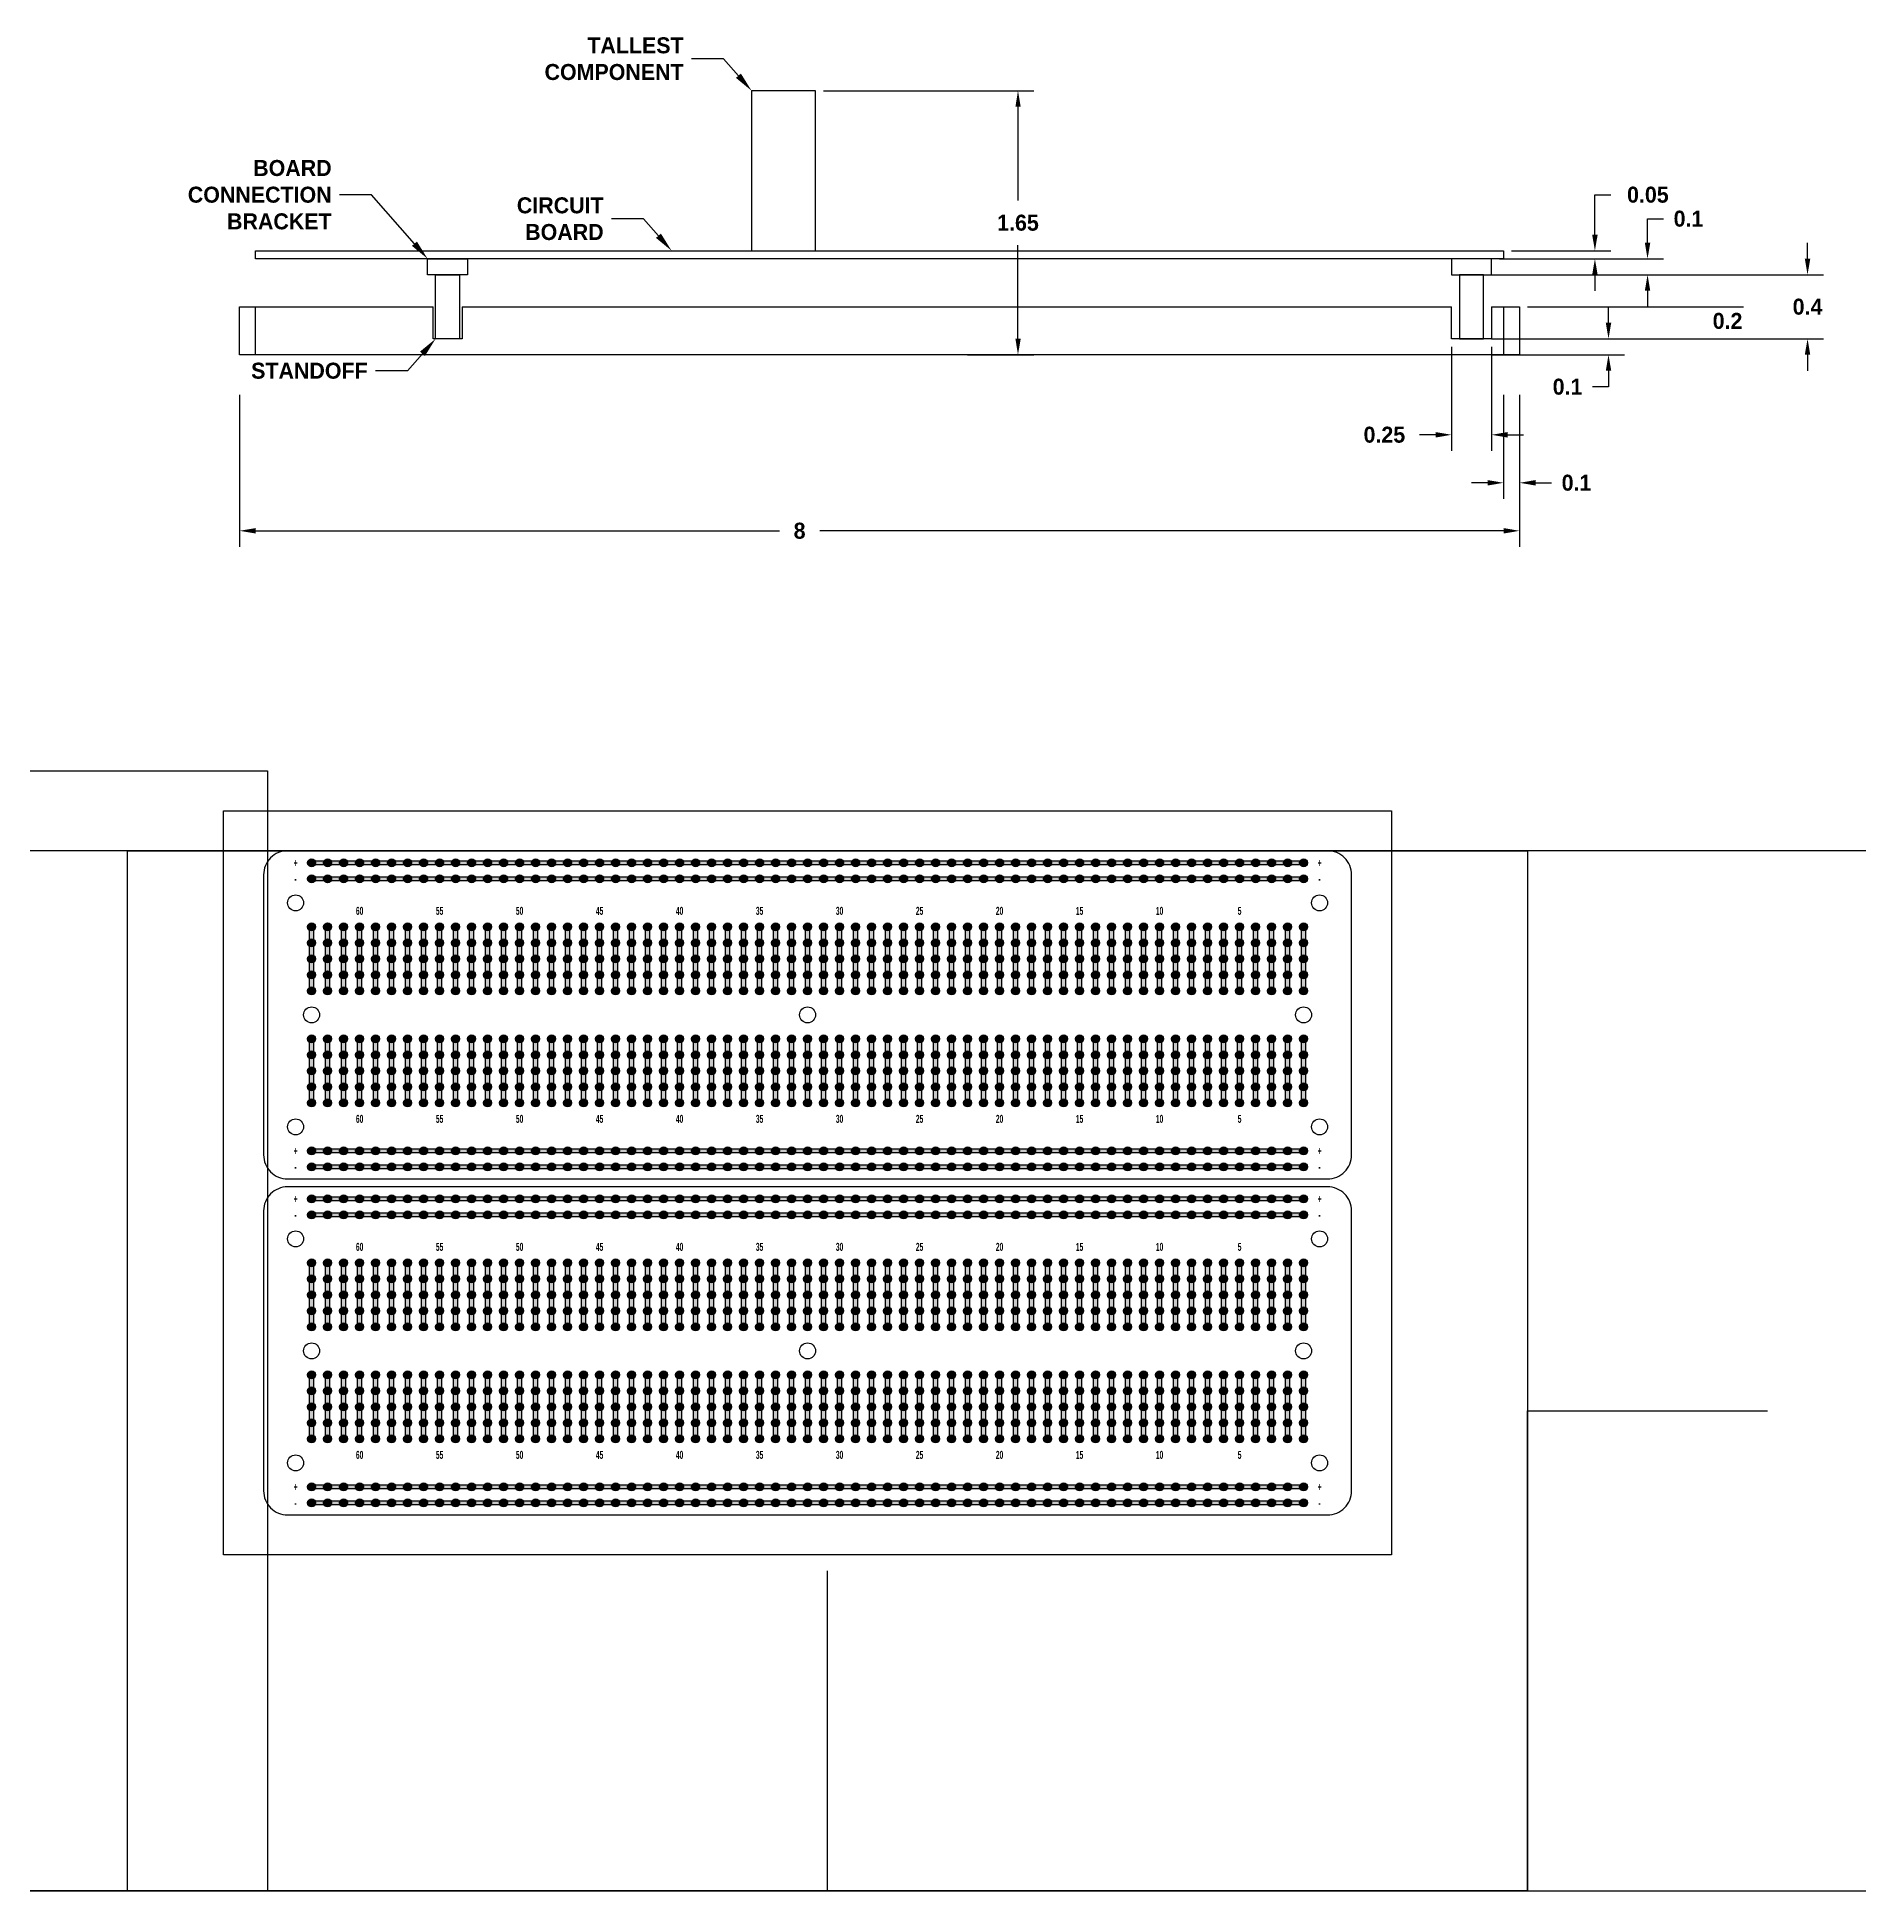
# Model space of a CAD drawing. Header units: inches. Extents: x -2 to 100, y 0 to 41.
# Drawn here: x 9.43 to 20.82, y 0 to 11.59 of the extents above; entities that cross this region are included whole.
import ezdxf
from ezdxf import colors
from ezdxf.entities.mleader import LeaderData, LeaderLine
from ezdxf.enums import TextEntityAlignment as Align
from ezdxf.math import Vec2, Vec3

# ---------------------------------------------------------------- set-up
doc = ezdxf.new("R2010")
doc.units = ezdxf.units.IN
doc.header["$MEASUREMENT"] = 0
for name, color, linetype in [('E-BRBD', 253, 'Continuous'), ('G-ANNO-TEXT', 7, 'Continuous'), ('M-ENCL', 171, 'Continuous')]:
    doc.layers.add(name, color=color, linetype=linetype)
doc.styles.add('PIN-ANNO', font='cityb___.ttf', dxfattribs={"width": 0.5, "height": 0.05})
doc.styles.add('RJR', font='cityb___.ttf', dxfattribs={"height": 0.1})
doc.styles.add('TEXT 0.12', font='cityb___.ttf', dxfattribs={"height": 0.12})
doc.dimstyles.new('flux-dims', dxfattribs={"dimtxt": 0.1, "dimasz": 0.1, "dimexe": 0.1, "dimexo": 0.05, "dimgap": 0.09, "dimtad": 0, "dimtih": 1, "dimtoh": 1, "dimdsep": 46, "dimtxsty": 'RJR', "dimcen": 0.05, "dimadec": 0, "dimazin": 0, "dimtfac": 1, "dimtofl": 0, "dimtmove": 0, "dimatfit": 3, "dimfxl": 1, "dimtolj": 1, "dimtzin": 0, "dimarcsym": 0})

# ---------------------------------------------------------------- blocks, each defined once
blk = doc.blocks.new('breadboard-bus')
h = blk.add_hatch()
h.set_pattern_fill('ANSI31', color=0)
h.set_pattern_definition([(45, (-79, -14.2), (-0.08838835, 0.08838835), [])])
h.paths.add_polyline_path([(0.075, 0.45, 1), (0.025, 0.45, 1)])
h = blk.add_hatch(color=0)
h.dxf.hatch_style = 1
h.paths.add_polyline_path([(0.075, 0.45, 1), (0.025, 0.45, 1)])
h = blk.add_hatch()
h.set_pattern_fill('ANSI31', color=0)
h.set_pattern_definition([(45, (-79, -14.3), (-0.08838835, 0.08838835), [])])
h.paths.add_polyline_path([(0.075, 0.35, 1), (0.025, 0.35, 1)])
h = blk.add_hatch(color=0)
h.dxf.hatch_style = 1
h.paths.add_polyline_path([(0.075, 0.35, 1), (0.025, 0.35, 1)])
h = blk.add_hatch(color=0)
h.dxf.hatch_style = 1
h.paths.add_polyline_path([(0.0375, 0.05), (0.0625, 0.05), (0.0625, 0.45), (0.0375, 0.45)])
h = blk.add_hatch()
h.set_pattern_fill('ANSI31', color=0)
h.set_pattern_definition([(45, (-79, -14.4), (-0.08838835, 0.08838835), [])])
h.paths.add_polyline_path([(0.075, 0.25, 1), (0.025, 0.25, 1)])
h = blk.add_hatch(color=0)
h.dxf.hatch_style = 1
h.paths.add_polyline_path([(0.075, 0.25, 1), (0.025, 0.25, 1)])
h = blk.add_hatch()
h.set_pattern_fill('ANSI31', color=0)
h.set_pattern_definition([(45, (-79, -14.5), (-0.08838835, 0.08838835), [])])
h.paths.add_polyline_path([(0.075, 0.15, 1), (0.025, 0.15, 1)])
h = blk.add_hatch(color=0)
h.dxf.hatch_style = 1
h.paths.add_polyline_path([(0.075, 0.15, 1), (0.025, 0.15, 1)])
h = blk.add_hatch(color=0)
h.dxf.hatch_style = 1
h.paths.add_polyline_path([(0.075, 0.05, 1), (0.025, 0.05, 1)])
at = {"color": 0}
blk.add_lwpolyline([(0.0375, 0.45), (0.0625, 0.45), (0.0625, 0.05), (0.0375, 0.05)], close=True, dxfattribs=at)
for centre in [(0.05, 0.45), (0.05, 0.35), (0.05, 0.25), (0.05, 0.15), (0.05, 0.05)]:
    blk.add_circle(centre, 0.025, dxfattribs=at)
blk = doc.blocks.new('breadboard-pwr-bus')
h = blk.add_hatch()
h.set_pattern_fill('ANSI31', color=0)
h.set_pattern_definition([(45, (-79.1, -14.5), (-0.08838835, 0.08838835), [])])
h.paths.add_polyline_path([(0.075, 0.05, 1), (0.025, 0.05, 1)])
h = blk.add_hatch(color=0)
h.dxf.hatch_style = 1
h.paths.add_polyline_path([(0.075, 0.05, 1), (0.025, 0.05, 1)])
h = blk.add_hatch(color=0)
h.dxf.hatch_style = 1
h.paths.add_polyline_path([(6.25, 0.038), (6.25, 0.062), (0.05, 0.062), (0.05, 0.038)])
h = blk.add_hatch()
h.set_pattern_fill('ANSI31', color=0)
h.set_pattern_definition([(45, (-79.1, -14.4), (-0.08838835, 0.08838835), [])])
h.paths.add_polyline_path([(0.175, 0.05, 1), (0.125, 0.05, 1)])
h = blk.add_hatch(color=0)
h.dxf.hatch_style = 1
h.paths.add_polyline_path([(0.175, 0.05, 1), (0.125, 0.05, 1)])
h = blk.add_hatch()
h.set_pattern_fill('ANSI31', color=0)
h.set_pattern_definition([(45, (-79.1, -14.3), (-0.08838835, 0.08838835), [])])
h.paths.add_polyline_path([(0.275, 0.05, 1), (0.225, 0.05, 1)])
h = blk.add_hatch(color=0)
h.dxf.hatch_style = 1
h.paths.add_polyline_path([(0.275, 0.05, 1), (0.225, 0.05, 1)])
h = blk.add_hatch()
h.set_pattern_fill('ANSI31', color=0)
h.set_pattern_definition([(45, (-79.1, -14.2), (-0.08838835, 0.08838835), [])])
h.paths.add_polyline_path([(0.375, 0.05, 1), (0.325, 0.05, 1)])
h = blk.add_hatch(color=0)
h.dxf.hatch_style = 1
h.paths.add_polyline_path([(0.375, 0.05, 1), (0.325, 0.05, 1)])
h = blk.add_hatch(color=0)
h.dxf.hatch_style = 1
h.paths.add_polyline_path([(0.475, 0.05, 1), (0.425, 0.05, 1)])
h = blk.add_hatch(color=0)
h.dxf.hatch_style = 1
h.paths.add_polyline_path([(0.575, 0.05, 1), (0.525, 0.05, 1)])
h = blk.add_hatch(color=0)
h.dxf.hatch_style = 1
h.paths.add_polyline_path([(0.675, 0.05, 1), (0.625, 0.05, 1)])
h = blk.add_hatch(color=0)
h.dxf.hatch_style = 1
h.paths.add_polyline_path([(0.775, 0.05, 1), (0.725, 0.05, 1)])
h = blk.add_hatch()
h.set_pattern_fill('ANSI31', color=0)
h.set_pattern_definition([(45, (-78.6, -14.2), (-0.08838835, 0.08838835), [])])
h.paths.add_polyline_path([(0.875, 0.05, 1), (0.825, 0.05, 1)])
h = blk.add_hatch(color=0)
h.dxf.hatch_style = 1
h.paths.add_polyline_path([(0.875, 0.05, 1), (0.825, 0.05, 1)])
h = blk.add_hatch(color=0)
h.dxf.hatch_style = 1
h.paths.add_polyline_path([(0.975, 0.05, 1), (0.925, 0.05, 1)])
h = blk.add_hatch(color=0)
h.dxf.hatch_style = 1
h.paths.add_polyline_path([(1.075, 0.05, 1), (1.025, 0.05, 1)])
h = blk.add_hatch(color=0)
h.dxf.hatch_style = 1
h.paths.add_polyline_path([(1.175, 0.05, 1), (1.125, 0.05, 1)])
h = blk.add_hatch(color=0)
h.dxf.hatch_style = 1
h.paths.add_polyline_path([(1.275, 0.05, 1), (1.225, 0.05, 1)])
h = blk.add_hatch()
h.set_pattern_fill('ANSI31', color=0)
h.set_pattern_definition([(45, (-78.1, -14.2), (-0.08838835, 0.08838835), [])])
h.paths.add_polyline_path([(1.375, 0.05, 1), (1.325, 0.05, 1)])
h = blk.add_hatch(color=0)
h.dxf.hatch_style = 1
h.paths.add_polyline_path([(1.375, 0.05, 1), (1.325, 0.05, 1)])
h = blk.add_hatch(color=0)
h.dxf.hatch_style = 1
h.paths.add_polyline_path([(1.475, 0.05, 1), (1.425, 0.05, 1)])
h = blk.add_hatch(color=0)
h.dxf.hatch_style = 1
h.paths.add_polyline_path([(1.575, 0.05, 1), (1.525, 0.05, 1)])
h = blk.add_hatch(color=0)
h.dxf.hatch_style = 1
h.paths.add_polyline_path([(1.675, 0.05, 1), (1.625, 0.05, 1)])
h = blk.add_hatch(color=0)
h.dxf.hatch_style = 1
h.paths.add_polyline_path([(1.775, 0.05, 1), (1.725, 0.05, 1)])
h = blk.add_hatch()
h.set_pattern_fill('ANSI31', color=0)
h.set_pattern_definition([(45, (-77.6, -14.2), (-0.08838835, 0.08838835), [])])
h.paths.add_polyline_path([(1.875, 0.05, 1), (1.825, 0.05, 1)])
h = blk.add_hatch(color=0)
h.dxf.hatch_style = 1
h.paths.add_polyline_path([(1.875, 0.05, 1), (1.825, 0.05, 1)])
h = blk.add_hatch(color=0)
h.dxf.hatch_style = 1
h.paths.add_polyline_path([(1.975, 0.05, 1), (1.925, 0.05, 1)])
h = blk.add_hatch(color=0)
h.dxf.hatch_style = 1
h.paths.add_polyline_path([(2.075, 0.05, 1), (2.025, 0.05, 1)])
h = blk.add_hatch(color=0)
h.dxf.hatch_style = 1
h.paths.add_polyline_path([(2.175, 0.05, 1), (2.125, 0.05, 1)])
h = blk.add_hatch(color=0)
h.dxf.hatch_style = 1
h.paths.add_polyline_path([(2.275, 0.05, 1), (2.225, 0.05, 1)])
h = blk.add_hatch()
h.set_pattern_fill('ANSI31', color=0)
h.set_pattern_definition([(45, (-77.1, -14.2), (-0.08838835, 0.08838835), [])])
h.paths.add_polyline_path([(2.375, 0.05, 1), (2.325, 0.05, 1)])
h = blk.add_hatch(color=0)
h.dxf.hatch_style = 1
h.paths.add_polyline_path([(2.375, 0.05, 1), (2.325, 0.05, 1)])
h = blk.add_hatch(color=0)
h.dxf.hatch_style = 1
h.paths.add_polyline_path([(2.475, 0.05, 1), (2.425, 0.05, 1)])
h = blk.add_hatch(color=0)
h.dxf.hatch_style = 1
h.paths.add_polyline_path([(2.575, 0.05, 1), (2.525, 0.05, 1)])
h = blk.add_hatch(color=0)
h.dxf.hatch_style = 1
h.paths.add_polyline_path([(2.675, 0.05, 1), (2.625, 0.05, 1)])
h = blk.add_hatch(color=0)
h.dxf.hatch_style = 1
h.paths.add_polyline_path([(2.775, 0.05, 1), (2.725, 0.05, 1)])
h = blk.add_hatch()
h.set_pattern_fill('ANSI31', color=0)
h.set_pattern_definition([(45, (-76.6, -14.2), (-0.08838835, 0.08838835), [])])
h.paths.add_polyline_path([(2.875, 0.05, 1), (2.825, 0.05, 1)])
h = blk.add_hatch(color=0)
h.dxf.hatch_style = 1
h.paths.add_polyline_path([(2.875, 0.05, 1), (2.825, 0.05, 1)])
h = blk.add_hatch(color=0)
h.dxf.hatch_style = 1
h.paths.add_polyline_path([(2.975, 0.05, 1), (2.925, 0.05, 1)])
h = blk.add_hatch(color=0)
h.dxf.hatch_style = 1
h.paths.add_polyline_path([(3.075, 0.05, 1), (3.025, 0.05, 1)])
h = blk.add_hatch(color=0)
h.dxf.hatch_style = 1
h.paths.add_polyline_path([(3.175, 0.05, 1), (3.125, 0.05, 1)])
h = blk.add_hatch(color=0)
h.dxf.hatch_style = 1
h.paths.add_polyline_path([(3.275, 0.05, 1), (3.225, 0.05, 1)])
h = blk.add_hatch()
h.set_pattern_fill('ANSI31', color=0)
h.set_pattern_definition([(45, (-76.1, -14.2), (-0.08838835, 0.08838835), [])])
h.paths.add_polyline_path([(3.375, 0.05, 1), (3.325, 0.05, 1)])
h = blk.add_hatch(color=0)
h.dxf.hatch_style = 1
h.paths.add_polyline_path([(3.375, 0.05, 1), (3.325, 0.05, 1)])
h = blk.add_hatch(color=0)
h.dxf.hatch_style = 1
h.paths.add_polyline_path([(3.475, 0.05, 1), (3.425, 0.05, 1)])
h = blk.add_hatch(color=0)
h.dxf.hatch_style = 1
h.paths.add_polyline_path([(3.575, 0.05, 1), (3.525, 0.05, 1)])
h = blk.add_hatch(color=0)
h.dxf.hatch_style = 1
h.paths.add_polyline_path([(3.675, 0.05, 1), (3.625, 0.05, 1)])
h = blk.add_hatch(color=0)
h.dxf.hatch_style = 1
h.paths.add_polyline_path([(3.775, 0.05, 1), (3.725, 0.05, 1)])
h = blk.add_hatch()
h.set_pattern_fill('ANSI31', color=0)
h.set_pattern_definition([(45, (-75.6, -14.2), (-0.08838835, 0.08838835), [])])
h.paths.add_polyline_path([(3.875, 0.05, 1), (3.825, 0.05, 1)])
h = blk.add_hatch(color=0)
h.dxf.hatch_style = 1
h.paths.add_polyline_path([(3.875, 0.05, 1), (3.825, 0.05, 1)])
h = blk.add_hatch(color=0)
h.dxf.hatch_style = 1
h.paths.add_polyline_path([(3.975, 0.05, 1), (3.925, 0.05, 1)])
h = blk.add_hatch(color=0)
h.dxf.hatch_style = 1
h.paths.add_polyline_path([(4.075, 0.05, 1), (4.025, 0.05, 1)])
h = blk.add_hatch(color=0)
h.dxf.hatch_style = 1
h.paths.add_polyline_path([(4.175, 0.05, 1), (4.125, 0.05, 1)])
h = blk.add_hatch(color=0)
h.dxf.hatch_style = 1
h.paths.add_polyline_path([(4.275, 0.05, 1), (4.225, 0.05, 1)])
h = blk.add_hatch()
h.set_pattern_fill('ANSI31', color=0)
h.set_pattern_definition([(45, (-75.1, -14.2), (-0.08838835, 0.08838835), [])])
h.paths.add_polyline_path([(4.375, 0.05, 1), (4.325, 0.05, 1)])
h = blk.add_hatch(color=0)
h.dxf.hatch_style = 1
h.paths.add_polyline_path([(4.375, 0.05, 1), (4.325, 0.05, 1)])
h = blk.add_hatch(color=0)
h.dxf.hatch_style = 1
h.paths.add_polyline_path([(4.475, 0.05, 1), (4.425, 0.05, 1)])
h = blk.add_hatch(color=0)
h.dxf.hatch_style = 1
h.paths.add_polyline_path([(4.575, 0.05, 1), (4.525, 0.05, 1)])
h = blk.add_hatch(color=0)
h.dxf.hatch_style = 1
h.paths.add_polyline_path([(4.675, 0.05, 1), (4.625, 0.05, 1)])
h = blk.add_hatch(color=0)
h.dxf.hatch_style = 1
h.paths.add_polyline_path([(4.775, 0.05, 1), (4.725, 0.05, 1)])
h = blk.add_hatch()
h.set_pattern_fill('ANSI31', color=0)
h.set_pattern_definition([(45, (-74.6, -14.2), (-0.08838835, 0.08838835), [])])
h.paths.add_polyline_path([(4.875, 0.05, 1), (4.825, 0.05, 1)])
h = blk.add_hatch(color=0)
h.dxf.hatch_style = 1
h.paths.add_polyline_path([(4.875, 0.05, 1), (4.825, 0.05, 1)])
h = blk.add_hatch(color=0)
h.dxf.hatch_style = 1
h.paths.add_polyline_path([(4.975, 0.05, 1), (4.925, 0.05, 1)])
h = blk.add_hatch(color=0)
h.dxf.hatch_style = 1
h.paths.add_polyline_path([(5.075, 0.05, 1), (5.025, 0.05, 1)])
h = blk.add_hatch(color=0)
h.dxf.hatch_style = 1
h.paths.add_polyline_path([(5.175, 0.05, 1), (5.125, 0.05, 1)])
h = blk.add_hatch(color=0)
h.dxf.hatch_style = 1
h.paths.add_polyline_path([(5.275, 0.05, 1), (5.225, 0.05, 1)])
h = blk.add_hatch()
h.set_pattern_fill('ANSI31', color=0)
h.set_pattern_definition([(45, (-74.1, -14.2), (-0.08838835, 0.08838835), [])])
h.paths.add_polyline_path([(5.375, 0.05, 1), (5.325, 0.05, 1)])
h = blk.add_hatch(color=0)
h.dxf.hatch_style = 1
h.paths.add_polyline_path([(5.375, 0.05, 1), (5.325, 0.05, 1)])
h = blk.add_hatch(color=0)
h.dxf.hatch_style = 1
h.paths.add_polyline_path([(5.475, 0.05, 1), (5.425, 0.05, 1)])
h = blk.add_hatch(color=0)
h.dxf.hatch_style = 1
h.paths.add_polyline_path([(5.575, 0.05, 1), (5.525, 0.05, 1)])
h = blk.add_hatch(color=0)
h.dxf.hatch_style = 1
h.paths.add_polyline_path([(5.675, 0.05, 1), (5.625, 0.05, 1)])
h = blk.add_hatch(color=0)
h.dxf.hatch_style = 1
h.paths.add_polyline_path([(5.775, 0.05, 1), (5.725, 0.05, 1)])
h = blk.add_hatch()
h.set_pattern_fill('ANSI31', color=0)
h.set_pattern_definition([(45, (-73.6, -14.2), (-0.08838835, 0.08838835), [])])
h.paths.add_polyline_path([(5.875, 0.05, 1), (5.825, 0.05, 1)])
h = blk.add_hatch(color=0)
h.dxf.hatch_style = 1
h.paths.add_polyline_path([(5.875, 0.05, 1), (5.825, 0.05, 1)])
h = blk.add_hatch(color=0)
h.dxf.hatch_style = 1
h.paths.add_polyline_path([(5.975, 0.05, 1), (5.925, 0.05, 1)])
h = blk.add_hatch(color=0)
h.dxf.hatch_style = 1
h.paths.add_polyline_path([(6.075, 0.05, 1), (6.025, 0.05, 1)])
h = blk.add_hatch(color=0)
h.dxf.hatch_style = 1
h.paths.add_polyline_path([(6.175, 0.05, 1), (6.125, 0.05, 1)])
h = blk.add_hatch(color=0)
h.dxf.hatch_style = 1
h.paths.add_polyline_path([(6.275, 0.05, 1), (6.225, 0.05, 1)])
at = {"color": 0}
blk.add_lwpolyline([(6.25, 0.062), (6.25, 0.038), (0.05, 0.038), (0.05, 0.062)], close=True, dxfattribs=at)
for centre in [(0.05, 0.05), (0.15, 0.05), (0.25, 0.05), (0.35, 0.05), (0.45, 0.05), (0.55, 0.05), (0.65, 0.05), (0.75, 0.05), (0.85, 0.05), (0.95, 0.05), (1.05, 0.05), (1.15, 0.05), (1.25, 0.05), (1.35, 0.05), (1.45, 0.05), (1.55, 0.05), (1.65, 0.05), (1.75, 0.05), (1.85, 0.05), (1.95, 0.05), (2.05, 0.05), (2.15, 0.05), (2.25, 0.05), (2.35, 0.05), (2.45, 0.05), (2.55, 0.05), (2.65, 0.05), (2.75, 0.05), (2.85, 0.05), (2.95, 0.05), (3.05, 0.05), (3.15, 0.05), (3.25, 0.05), (3.35, 0.05), (3.45, 0.05), (3.55, 0.05), (3.65, 0.05), (3.75, 0.05), (3.85, 0.05), (3.95, 0.05), (4.05, 0.05), (4.15, 0.05), (4.25, 0.05), (4.35, 0.05), (4.45, 0.05), (4.55, 0.05), (4.65, 0.05), (4.75, 0.05), (4.85, 0.05), (4.95, 0.05), (5.05, 0.05), (5.15, 0.05), (5.25, 0.05), (5.35, 0.05), (5.45, 0.05), (5.55, 0.05), (5.65, 0.05), (5.75, 0.05), (5.85, 0.05), (5.95, 0.05), (6.05, 0.05), (6.15, 0.05), (6.25, 0.05)]:
    blk.add_circle(centre, 0.025, dxfattribs=at)
blk = doc.blocks.new('breadboard-full-thru-hole-electrocookie')
at = {"color": 0}
blk.add_lwpolyline([(-3.25, -0.025), (3.25, -0.025, 0.414214), (3.4, 0.125), (3.4, 1.875, 0.414214), (3.25, 2.025), (-3.25, 2.025, 0.414214), (-3.4, 1.875), (-3.4, 0.125, 0.414214)], format="xyb", close=True, dxfattribs=at)
for centre in [(-3.2, 1.7), (3.2, 1.7), (-3.1, 1), (0, 1), (3.1, 1), (-3.2, 0.3), (3.2, 0.3)]:
    blk.add_circle(centre, 0.05, dxfattribs=at)
for name, p in [('breadboard-pwr-bus', (-3.15, 1.9)), ('breadboard-pwr-bus', (-3.15, 1.8)), ('breadboard-bus', (-3.15, 1.1)), ('breadboard-bus', (-3.05, 1.1)), ('breadboard-bus', (-2.95, 1.1)), ('breadboard-bus', (-2.85, 1.1)), ('breadboard-bus', (-2.75, 1.1)), ('breadboard-bus', (-2.65, 1.1)), ('breadboard-bus', (-2.55, 1.1)), ('breadboard-bus', (-2.45, 1.1)), ('breadboard-bus', (-2.35, 1.1)), ('breadboard-bus', (-2.25, 1.1)), ('breadboard-bus', (-2.15, 1.1)), ('breadboard-bus', (-2.05, 1.1)), ('breadboard-bus', (-1.95, 1.1)), ('breadboard-bus', (-1.85, 1.1)), ('breadboard-bus', (-1.75, 1.1)), ('breadboard-bus', (-1.65, 1.1)), ('breadboard-bus', (-1.55, 1.1)), ('breadboard-bus', (-1.45, 1.1)), ('breadboard-bus', (-1.35, 1.1)), ('breadboard-bus', (-1.25, 1.1)), ('breadboard-bus', (-1.15, 1.1)), ('breadboard-bus', (-1.05, 1.1)), ('breadboard-bus', (-0.95, 1.1)), ('breadboard-bus', (-0.85, 1.1)), ('breadboard-bus', (-0.75, 1.1)), ('breadboard-bus', (-0.65, 1.1)), ('breadboard-bus', (-0.55, 1.1)), ('breadboard-bus', (-0.45, 1.1)), ('breadboard-bus', (-0.35, 1.1)), ('breadboard-bus', (-0.25, 1.1)), ('breadboard-bus', (-0.15, 1.1)), ('breadboard-bus', (-0.05, 1.1)), ('breadboard-bus', (0.05, 1.1)), ('breadboard-bus', (0.15, 1.1)), ('breadboard-bus', (0.25, 1.1)), ('breadboard-bus', (0.35, 1.1)), ('breadboard-bus', (0.45, 1.1)), ('breadboard-bus', (0.55, 1.1)), ('breadboard-bus', (0.65, 1.1)), ('breadboard-bus', (0.75, 1.1)), ('breadboard-bus', (0.85, 1.1)), ('breadboard-bus', (0.95, 1.1)), ('breadboard-bus', (1.05, 1.1)), ('breadboard-bus', (1.15, 1.1)), ('breadboard-bus', (1.25, 1.1)), ('breadboard-bus', (1.35, 1.1)), ('breadboard-bus', (1.45, 1.1)), ('breadboard-bus', (1.55, 1.1)), ('breadboard-bus', (1.65, 1.1)), ('breadboard-bus', (1.75, 1.1)), ('breadboard-bus', (1.85, 1.1)), ('breadboard-bus', (1.95, 1.1)), ('breadboard-bus', (2.05, 1.1)), ('breadboard-bus', (2.15, 1.1)), ('breadboard-bus', (2.25, 1.1)), ('breadboard-bus', (2.35, 1.1)), ('breadboard-bus', (2.45, 1.1)), ('breadboard-bus', (2.55, 1.1)), ('breadboard-bus', (2.65, 1.1)), ('breadboard-bus', (2.75, 1.1)), ('breadboard-bus', (2.85, 1.1)), ('breadboard-bus', (2.95, 1.1)), ('breadboard-bus', (3.05, 1.1)), ('breadboard-bus', (-3.15, 0.4)), ('breadboard-bus', (-3.05, 0.4)), ('breadboard-bus', (-2.95, 0.4)), ('breadboard-bus', (-2.85, 0.4)), ('breadboard-bus', (-2.75, 0.4)), ('breadboard-bus', (-2.65, 0.4)), ('breadboard-bus', (-2.55, 0.4)), ('breadboard-bus', (-2.45, 0.4)), ('breadboard-bus', (-2.35, 0.4)), ('breadboard-bus', (-2.25, 0.4)), ('breadboard-bus', (-2.15, 0.4)), ('breadboard-bus', (-2.05, 0.4)), ('breadboard-bus', (-1.95, 0.4)), ('breadboard-bus', (-1.85, 0.4)), ('breadboard-bus', (-1.75, 0.4)), ('breadboard-bus', (-1.65, 0.4)), ('breadboard-bus', (-1.55, 0.4)), ('breadboard-bus', (-1.45, 0.4)), ('breadboard-bus', (-1.35, 0.4)), ('breadboard-bus', (-1.25, 0.4)), ('breadboard-bus', (-1.15, 0.4)), ('breadboard-bus', (-1.05, 0.4)), ('breadboard-bus', (-0.95, 0.4)), ('breadboard-bus', (-0.85, 0.4)), ('breadboard-bus', (-0.75, 0.4)), ('breadboard-bus', (-0.65, 0.4)), ('breadboard-bus', (-0.55, 0.4)), ('breadboard-bus', (-0.45, 0.4)), ('breadboard-bus', (-0.35, 0.4)), ('breadboard-bus', (-0.25, 0.4)), ('breadboard-bus', (-0.15, 0.4)), ('breadboard-bus', (-0.05, 0.4)), ('breadboard-bus', (0.05, 0.4)), ('breadboard-bus', (0.15, 0.4)), ('breadboard-bus', (0.25, 0.4)), ('breadboard-bus', (0.35, 0.4)), ('breadboard-bus', (0.45, 0.4)), ('breadboard-bus', (0.55, 0.4)), ('breadboard-bus', (0.65, 0.4)), ('breadboard-bus', (0.75, 0.4)), ('breadboard-bus', (0.85, 0.4)), ('breadboard-bus', (0.95, 0.4)), ('breadboard-bus', (1.05, 0.4)), ('breadboard-bus', (1.15, 0.4)), ('breadboard-bus', (1.25, 0.4)), ('breadboard-bus', (1.35, 0.4)), ('breadboard-bus', (1.45, 0.4)), ('breadboard-bus', (1.55, 0.4)), ('breadboard-bus', (1.65, 0.4)), ('breadboard-bus', (1.75, 0.4)), ('breadboard-bus', (1.85, 0.4)), ('breadboard-bus', (1.95, 0.4)), ('breadboard-bus', (2.05, 0.4)), ('breadboard-bus', (2.15, 0.4)), ('breadboard-bus', (2.25, 0.4)), ('breadboard-bus', (2.35, 0.4)), ('breadboard-bus', (2.45, 0.4)), ('breadboard-bus', (2.55, 0.4)), ('breadboard-bus', (2.65, 0.4)), ('breadboard-bus', (2.75, 0.4)), ('breadboard-bus', (2.85, 0.4)), ('breadboard-bus', (2.95, 0.4)), ('breadboard-bus', (3.05, 0.4)), ('breadboard-pwr-bus', (-3.15, 0.1)), ('breadboard-pwr-bus', (-3.15, 0))]:
    blk.add_blockref(name, p, dxfattribs=at)
at = {"color": 0, "style": 'PIN-ANNO', "width": 0.5}
for s, p in [('+', (-3.2, 1.95)), ('+', (3.2, 1.95)), ('-', (-3.2, 1.85)), ('-', (3.2, 1.85)), ('60', (-2.8, 1.65)), ('55', (-2.3, 1.65)), ('50', (-1.8, 1.65)), ('45', (-1.3, 1.65)), ('40', (-0.8, 1.65)), ('35', (-0.3, 1.65)), ('30', (0.2, 1.65)), ('25', (0.7, 1.65)), ('20', (1.2, 1.65)), ('15', (1.7, 1.65)), ('10', (2.2, 1.65)), ('5', (2.7, 1.65)), ('60', (-2.8, 0.35)), ('55', (-2.3, 0.35)), ('50', (-1.8, 0.35)), ('45', (-1.3, 0.35)), ('40', (-0.8, 0.35)), ('35', (-0.3, 0.35)), ('30', (0.2, 0.35)), ('25', (0.7, 0.35)), ('20', (1.2, 0.35)), ('15', (1.7, 0.35)), ('10', (2.2, 0.35)), ('5', (2.7, 0.35)), ('+', (-3.2, 0.15)), ('+', (3.2, 0.15)), ('-', (-3.2, 0.05)), ('-', (3.2, 0.05))]:
    blk.add_text(s, height=0.05, dxfattribs=at).set_placement(p, align=Align.MIDDLE_CENTER)
blk = doc.blocks.new('*D18')
at = {"layer": 'Defpoints', "color": 0, "transparency": 16777216}
for p in [(18.475, 10.1), (20.5, 10.1), (18.475, 9.7)]:
    blk.add_point(p, dxfattribs=at)
at = {"layer": 'G-ANNO-TEXT', "color": 0, "lineweight": -2, "transparency": 16777216}
for p, q in [((20.5, 10.2), (20.5, 10.3)), ((18.525, 10.1), (20.6, 10.1)), ((18.525, 9.7), (20.6, 9.7)), ((20.5, 9.6), (20.5, 9.5))]:
    blk.add_line(p, q, dxfattribs=at)
at = {"layer": 'G-ANNO-TEXT', "color": 0, "transparency": 16777216}
for points in [[(20.483, 10.2), (20.517, 10.2), (20.5, 10.1)], [(20.483, 9.6), (20.517, 9.6), (20.5, 9.7)]]:
    blk.add_solid(points, dxfattribs=at)
at = {"layer": 'G-ANNO-TEXT', "color": 0, "transparency": 16777216, "insert": (20.5, 9.9), "char_height": 0.1, "attachment_point": 5, "style": 'RJR'}
blk.add_mtext('\\A1;0.4', dxfattribs=at)
blk = doc.blocks.new('*D19')
at = {"layer": 'Defpoints', "color": 0, "transparency": 16777216}
for p in [(18.525, 10.2), (19.5, 10.2), (18.525, 10.1)]:
    blk.add_point(p, dxfattribs=at)
at = {"layer": 'G-ANNO-TEXT', "color": 0, "lineweight": -2, "transparency": 16777216}
for p, q in [((19.5, 10.3), (19.5, 10.45)), ((19.5, 10.45), (19.6, 10.45)), ((18.575, 10.2), (19.6, 10.2)), ((18.575, 10.1), (19.6, 10.1)), ((19.5, 10), (19.5, 9.9))]:
    blk.add_line(p, q, dxfattribs=at)
at = {"layer": 'G-ANNO-TEXT', "color": 0, "transparency": 16777216}
for points in [[(19.483, 10.3), (19.517, 10.3), (19.5, 10.2)], [(19.483, 10), (19.517, 10), (19.5, 10.1)]]:
    blk.add_solid(points, dxfattribs=at)
at = {"layer": 'G-ANNO-TEXT', "color": 0, "transparency": 16777216, "insert": (19.756, 10.45), "char_height": 0.1, "attachment_point": 5, "style": 'RJR'}
blk.add_mtext('\\A1;0.1', dxfattribs=at)
blk = doc.blocks.new('*D20')
at = {"layer": 'Defpoints', "color": 0, "transparency": 16777216}
for p in [(18.6, 10.25), (18.6, 10.2), (19.171, 10.25)]:
    blk.add_point(p, dxfattribs=at)
at = {"layer": 'G-ANNO-TEXT', "color": 0, "lineweight": -2, "transparency": 16777216}
for p, q in [((19.171, 10.35), (19.171, 10.6)), ((19.171, 10.6), (19.271, 10.6)), ((18.65, 10.25), (19.271, 10.25)), ((18.65, 10.2), (19.271, 10.2)), ((19.171, 10.1), (19.171, 10))]:
    blk.add_line(p, q, dxfattribs=at)
at = {"layer": 'G-ANNO-TEXT', "color": 0, "transparency": 16777216}
for points in [[(19.154, 10.35), (19.188, 10.35), (19.171, 10.25)], [(19.154, 10.1), (19.188, 10.1), (19.171, 10.2)]]:
    blk.add_solid(points, dxfattribs=at)
at = {"layer": 'G-ANNO-TEXT', "color": 0, "transparency": 16777216, "insert": (19.502, 10.6), "char_height": 0.1, "attachment_point": 5, "style": 'RJR'}
blk.add_mtext('\\A1;0.05', dxfattribs=at)
blk = doc.blocks.new('*D21')
at = {"layer": 'Defpoints', "color": 0, "transparency": 16777216}
for p in [(18.6, 9.4), (18.7, 9.4), (18.7, 8.8)]:
    blk.add_point(p, dxfattribs=at)
at = {"layer": 'G-ANNO-TEXT', "color": 0, "lineweight": -2, "transparency": 16777216}
for p, q in [((18.6, 9.35), (18.6, 8.7)), ((18.7, 9.35), (18.7, 8.7)), ((18.5, 8.8), (18.4, 8.8)), ((18.8, 8.8), (18.9, 8.8))]:
    blk.add_line(p, q, dxfattribs=at)
at = {"layer": 'G-ANNO-TEXT', "color": 0, "transparency": 16777216}
for points in [[(18.5, 8.817), (18.5, 8.783), (18.6, 8.8)], [(18.8, 8.817), (18.8, 8.783), (18.7, 8.8)]]:
    blk.add_solid(points, dxfattribs=at)
at = {"layer": 'G-ANNO-TEXT', "color": 0, "transparency": 16777216, "insert": (19.056, 8.8), "char_height": 0.1, "attachment_point": 5, "style": 'RJR'}
blk.add_mtext('\\A1;0.1', dxfattribs=at)
blk = doc.blocks.new('*D22')
at = {"layer": 'Defpoints', "color": 0, "transparency": 16777216}
for p in [(10.7, 9.4), (18.7, 9.4), (18.7, 8.5)]:
    blk.add_point(p, dxfattribs=at)
at = {"layer": 'G-ANNO-TEXT', "color": 0, "lineweight": -2, "transparency": 16777216}
for p, q in [((10.7, 9.35), (10.7, 8.4)), ((18.7, 9.35), (18.7, 8.4)), ((10.8, 8.5), (14.074, 8.5)), ((18.6, 8.5), (14.326, 8.5))]:
    blk.add_line(p, q, dxfattribs=at)
at = {"layer": 'G-ANNO-TEXT', "color": 0, "transparency": 16777216}
for points in [[(10.8, 8.517), (10.8, 8.483), (10.7, 8.5)], [(18.6, 8.517), (18.6, 8.483), (18.7, 8.5)]]:
    blk.add_solid(points, dxfattribs=at)
at = {"layer": 'G-ANNO-TEXT', "color": 0, "transparency": 16777216, "insert": (14.2, 8.5), "char_height": 0.1, "attachment_point": 5, "style": 'RJR'}
blk.add_mtext('\\A1;8', dxfattribs=at)
blk = doc.blocks.new('*D23')
at = {"layer": 'Defpoints', "color": 0, "transparency": 16777216}
for p in [(14.3, 11.25), (15.2, 9.6), (15.565, 9.6)]:
    blk.add_point(p, dxfattribs=at)
at = {"layer": 'G-ANNO-TEXT', "color": 0, "lineweight": -2, "transparency": 16777216}
for p, q in [((14.35, 11.25), (15.665, 11.25)), ((15.565, 11.15), (15.565, 10.565)), ((15.565, 9.7), (15.565, 10.285)), ((15.25, 9.6), (15.665, 9.6))]:
    blk.add_line(p, q, dxfattribs=at)
at = {"layer": 'G-ANNO-TEXT', "color": 0, "transparency": 16777216}
for points in [[(15.549, 11.15), (15.582, 11.15), (15.565, 11.25)], [(15.549, 9.7), (15.582, 9.7), (15.565, 9.6)]]:
    blk.add_solid(points, dxfattribs=at)
at = {"layer": 'G-ANNO-TEXT', "color": 0, "transparency": 16777216, "insert": (15.565, 10.425), "char_height": 0.1, "attachment_point": 5, "style": 'RJR'}
blk.add_mtext('\\A1;1.65', dxfattribs=at)
blk = doc.blocks.new('*D16')
at = {"layer": 'Defpoints', "color": 0, "transparency": 16777216}
for p in [(18.475, 9.7), (19.256, 9.7), (18.475, 9.6)]:
    blk.add_point(p, dxfattribs=at)
at = {"layer": 'G-ANNO-TEXT', "color": 0, "lineweight": -2, "transparency": 16777216}
for p, q in [((19.256, 9.8), (19.256, 9.9)), ((18.525, 9.7), (19.356, 9.7)), ((18.525, 9.6), (19.356, 9.6)), ((19.256, 9.4), (19.156, 9.4)), ((19.256, 9.5), (19.256, 9.4))]:
    blk.add_line(p, q, dxfattribs=at)
at = {"layer": 'G-ANNO-TEXT', "color": 0, "transparency": 16777216}
for points in [[(19.239, 9.8), (19.273, 9.8), (19.256, 9.7)], [(19.239, 9.5), (19.273, 9.5), (19.256, 9.6)]]:
    blk.add_solid(points, dxfattribs=at)
at = {"layer": 'G-ANNO-TEXT', "color": 0, "transparency": 16777216, "insert": (19, 9.4), "char_height": 0.1, "attachment_point": 5, "style": 'RJR'}
blk.add_mtext('\\A1;0.1', dxfattribs=at)
blk = doc.blocks.new('*D17')
at = {"layer": 'Defpoints', "color": 0, "transparency": 16777216}
for p in [(18.275, 9.7), (18.525, 9.7), (18.525, 9.1)]:
    blk.add_point(p, dxfattribs=at)
at = {"layer": 'G-ANNO-TEXT', "color": 0, "lineweight": -2, "transparency": 16777216}
for p, q in [((18.275, 9.65), (18.275, 9)), ((18.525, 9.65), (18.525, 9)), ((18.175, 9.1), (18.075, 9.1)), ((18.625, 9.1), (18.725, 9.1))]:
    blk.add_line(p, q, dxfattribs=at)
at = {"layer": 'G-ANNO-TEXT', "color": 0, "transparency": 16777216}
for points in [[(18.175, 9.117), (18.175, 9.083), (18.275, 9.1)], [(18.625, 9.117), (18.625, 9.083), (18.525, 9.1)]]:
    blk.add_solid(points, dxfattribs=at)
at = {"layer": 'G-ANNO-TEXT', "color": 0, "transparency": 16777216, "insert": (17.855, 9.1), "char_height": 0.1, "attachment_point": 5, "style": 'RJR'}
blk.add_mtext('\\A1;0.25', dxfattribs=at)
blk = doc.blocks.new('*D26')
at = {"layer": 'Defpoints', "color": 0, "transparency": 16777216}
for p in [(18.7, 9.9), (20, 9.9), (18.475, 9.7)]:
    blk.add_point(p, dxfattribs=at)
at = {"layer": 'G-ANNO-TEXT', "color": 0, "lineweight": -2, "transparency": 16777216}
for p, q in [((18.75, 9.9), (20.1, 9.9)), ((18.525, 9.7), (20.1, 9.7))]:
    blk.add_line(p, q, dxfattribs=at)
at = {"layer": 'G-ANNO-TEXT', "color": 0, "transparency": 16777216, "insert": (20, 9.811), "char_height": 0.1, "attachment_point": 5, "style": 'RJR'}
blk.add_mtext('\\A1;0.2', dxfattribs=at)

msp = doc.modelspace()

# ---------------------------------------------------------------- linework, layer by layer
at = {"layer": 'E-BRBD'}
msp.add_lwpolyline([(10.8, 10.25), (18.6, 10.25), (18.6, 10.2), (10.8, 10.2)], close=True, dxfattribs=at)
at = {"layer": 'G-ANNO-TEXT'}
msp.add_line((0, 0), (100, 0), dxfattribs=at)
at = {"layer": 'M-ENCL'}
for p, q in [((48, 6.5), (2.125, 6.5)), ((18.75, 0), (18.75, 3)), ((18.75, 3), (20.25, 3)), ((14.375, 0), (14.375, 2))]:
    msp.add_line(p, q, dxfattribs=at)
for points in [[(13.9, 10.25), (14.3, 10.25), (14.3, 11.25), (13.9, 11.25)], [(11.875, 10.2), (12.125, 10.2), (12.125, 10.1), (11.875, 10.1)], [(18.525, 10.2), (18.275, 10.2), (18.275, 10.1), (18.525, 10.1)], [(11.925, 10.1), (12.075, 10.1), (12.075, 9.7), (11.925, 9.7)], [(18.475, 10.1), (18.325, 10.1), (18.325, 9.7), (18.475, 9.7)], [(2.125, 7), (10.875, 7), (10.875, 0), (2.125, 0)], [(17.9, 2.1), (10.6, 2.1), (10.6, 6.75), (17.9, 6.75)], [(10, 6.5), (18.75, 6.5), (18.75, 0), (10, 0)]]:
    msp.add_lwpolyline(points, close=True, dxfattribs=at)
for points in [[(18.525, 9.9), (18.7, 9.9), (18.7, 9.6), (10.7, 9.6), (10.7, 9.9), (11.91, 9.9)], [(18.525, 9.9), (18.6, 9.9), (18.6, 9.6), (10.8, 9.6), (10.8, 9.9), (11.91, 9.9)], [(12.09, 9.9), (12.09, 9.7), (11.91, 9.7), (11.91, 9.9)], [(12.09, 9.9), (18.275, 9.9)], [(12.09, 9.9), (18.275, 9.9)], [(18.525, 9.9), (18.525, 9.7), (18.275, 9.7), (18.275, 9.9)], [(18.525, 9.9), (18.525, 9.7), (18.275, 9.7), (18.275, 9.9)]]:
    msp.add_lwpolyline(points, dxfattribs=at)

# ---------------------------------------------------------------- block references
at = {"layer": 'E-BRBD'}
for p in [(14.25, 4.475), (14.25, 2.375)]:
    msp.add_blockref('breadboard-full-thru-hole-electrocookie', p, dxfattribs=at)

# ---------------------------------------------------------------- texts
at = {"layer": 'G-ANNO-TEXT', "char_height": 0.1, "attachment_point": 6, "style": 'RJR'}
for s, width, insert in [('TALLEST COMPONENT', 0.85, (13.475, 11.45)), ('BOARD CONNECTION BRACKET', 0.85, (11.275, 10.6)), ('CIRCUIT BOARD', 0.85, (12.975, 10.45)), ('STANDOFF', 0.65625, (11.5, 9.5))]:
    msp.add_mtext_dynamic_manual_height_columns(s, width=width, gutter_width=0.5, heights=[0], dxfattribs=dict(at, insert=insert))

# ---------------------------------------------------------------- dimensions: what is measured, and where the dimension line sits
at = {"layer": 'G-ANNO-TEXT'}
for base, p1, p2, picture, middle in [((15.56529, 9.6), (14.3, 11.25), (15.2, 9.6), '*D23', (15.56529, 10.425)), ((19.17098, 10.25), (18.6, 10.2), (18.6, 10.25), '*D20', (19.50207, 10.6)), ((19.5, 10.2), (18.525, 10.1), (18.525, 10.2), '*D19', (19.75606, 10.45)), ((20.5, 10.1), (18.475, 9.7), (18.475, 10.1), '*D18', (20.5, 9.9)), ((19.25606, 9.7), (18.475, 9.6), (18.475, 9.7), '*D16', (19, 9.4)), ((20, 9.9), (18.475, 9.7), (18.7, 9.9), '*D26', (20, 9.81093))]:
    dim = msp.add_linear_dim(base=base, p1=p1, p2=p2, angle=90, dimstyle='flux-dims', dxfattribs=at)
    dim.commit()
    dim.dimension.update_dxf_attribs({"geometry": picture, "text_midpoint": middle, "dimtype": 160})
for base, p1, p2, picture, middle in [((18.525, 9.1), (18.275, 9.7), (18.525, 9.7), '*D17', (17.85468, 9.1)), ((18.7, 8.5), (10.7, 9.4), (18.7, 9.4), '*D22', (14.2, 8.5)), ((18.7, 8.8), (18.6, 9.4), (18.7, 9.4), '*D21', (19.05606, 8.8))]:
    dim = msp.add_linear_dim(base=base, p1=p1, p2=p2, dimstyle='flux-dims', dxfattribs=at)
    dim.commit()
    dim.dimension.update_dxf_attribs({"geometry": picture, "text_midpoint": middle, "dimtype": 160})

# ---------------------------------------------------------------- leaders
ml = msp.add_multileader_mtext('Standard', dxfattribs=at)
ml.set_content('', color=256, style='TEXT 0.12')
ml.set_leader_properties()
ml.build(insert=Vec2(0, 0))
ml.multileader.update_dxf_attribs({"text_right_attachment_type": 3, "dogleg_length": 0.2, "arrow_head_size": 0.125})
ctx = ml.context
ctx.base_point, ctx.char_height, ctx.arrow_head_size, ctx.landing_gap_size, ctx.plane_origin = Vec3(13.345, 11.45), 0.12, 0.125, 0.09, Vec3(13.9, 11.25)
ctx.right_attachment, ctx.text_align_type = 3, 2
notes = []
notes.append((ctx, [(0, (1, 1, 0), (13.725, 11.45), (-1, 0), 0.2, [(0, [(13.9, 11.25)], 0, [])])]))
ctx.mtext.insert, ctx.mtext.alignment, ctx.mtext.flow_direction = Vec3(13.435, 11.51), 3, 5
ml = msp.add_multileader_mtext('Standard', dxfattribs=at)
ml.set_content('', color=256, style='TEXT 0.12')
ml.set_leader_properties()
ml.build(insert=Vec2(0, 0))
ml.multileader.update_dxf_attribs({"text_right_attachment_type": 3, "dogleg_length": 0.2, "arrow_head_size": 0.125})
ctx = ml.context
ctx.base_point, ctx.char_height, ctx.arrow_head_size, ctx.landing_gap_size, ctx.plane_origin = Vec3(11.145, 10.6), 0.12, 0.125, 0.09, Vec3(11.875, 10.2)
ctx.right_attachment, ctx.text_align_type = 3, 2
notes.append((ctx, [(0, (1, 1, 0), (11.525, 10.6), (-1, 0), 0.2, [(0, [(11.875, 10.2)], 0, [])])]))
ctx.mtext.insert, ctx.mtext.alignment, ctx.mtext.flow_direction = Vec3(11.235, 10.66), 3, 5
ml = msp.add_multileader_mtext('Standard', dxfattribs=at)
ml.set_content('', color=256, style='TEXT 0.12')
ml.set_leader_properties()
ml.build(insert=Vec2(0, 0))
ml.multileader.update_dxf_attribs({"text_right_attachment_type": 3, "dogleg_length": 0.2, "arrow_head_size": 0.125})
ctx = ml.context
ctx.base_point, ctx.char_height, ctx.arrow_head_size, ctx.landing_gap_size, ctx.plane_origin = Vec3(12.845, 10.45), 0.12, 0.125, 0.09, Vec3(13.4, 10.25)
ctx.right_attachment, ctx.text_align_type = 3, 2
notes.append((ctx, [(0, (1, 1, 0), (13.225, 10.45), (-1, 0), 0.2, [(0, [(13.4, 10.25)], 0, [])])]))
ctx.mtext.insert, ctx.mtext.alignment, ctx.mtext.flow_direction = Vec3(12.935, 10.51), 3, 5
ml = msp.add_multileader_mtext('Standard', dxfattribs=at)
ml.set_content('', color=256, style='TEXT 0.12')
ml.set_leader_properties()
ml.build(insert=Vec2(0, 0))
ml.multileader.update_dxf_attribs({"text_right_attachment_type": 3, "dogleg_length": 0.2, "arrow_head_size": 0.125})
ctx = ml.context
ctx.base_point, ctx.char_height, ctx.arrow_head_size, ctx.landing_gap_size, ctx.plane_origin = Vec3(11.37, 9.5), 0.12, 0.125, 0.09, Vec3(11.925, 9.5)
ctx.right_attachment, ctx.text_align_type = 3, 2
notes.append((ctx, [(0, (1, 1, 0), (11.75, 9.5), (-1, 0), 0.2, [(0, [(11.925, 9.7)], 0, [])])]))
ctx.mtext.insert, ctx.mtext.alignment, ctx.mtext.flow_direction = Vec3(11.46, 9.56), 3, 5
for ctx, leaders in notes:
    for number, flags, end, landing, length, lines in leaders:
        leader = LeaderData()
        leader.index, (leader.has_last_leader_line, leader.has_dogleg_vector, leader.attachment_direction) = number, flags
        leader.last_leader_point, leader.dogleg_vector, leader.dogleg_length = Vec3(end), Vec3(landing), length
        for number, points, colour, breaks in lines:
            line = LeaderLine()
            line.index, line.vertices, line.color, line.breaks = number, Vec3.list(points), colors.encode_raw_color(colour), breaks
            leader.lines.append(line)
        ctx.leaders.append(leader)

doc.saveas('drawing.dxf')
